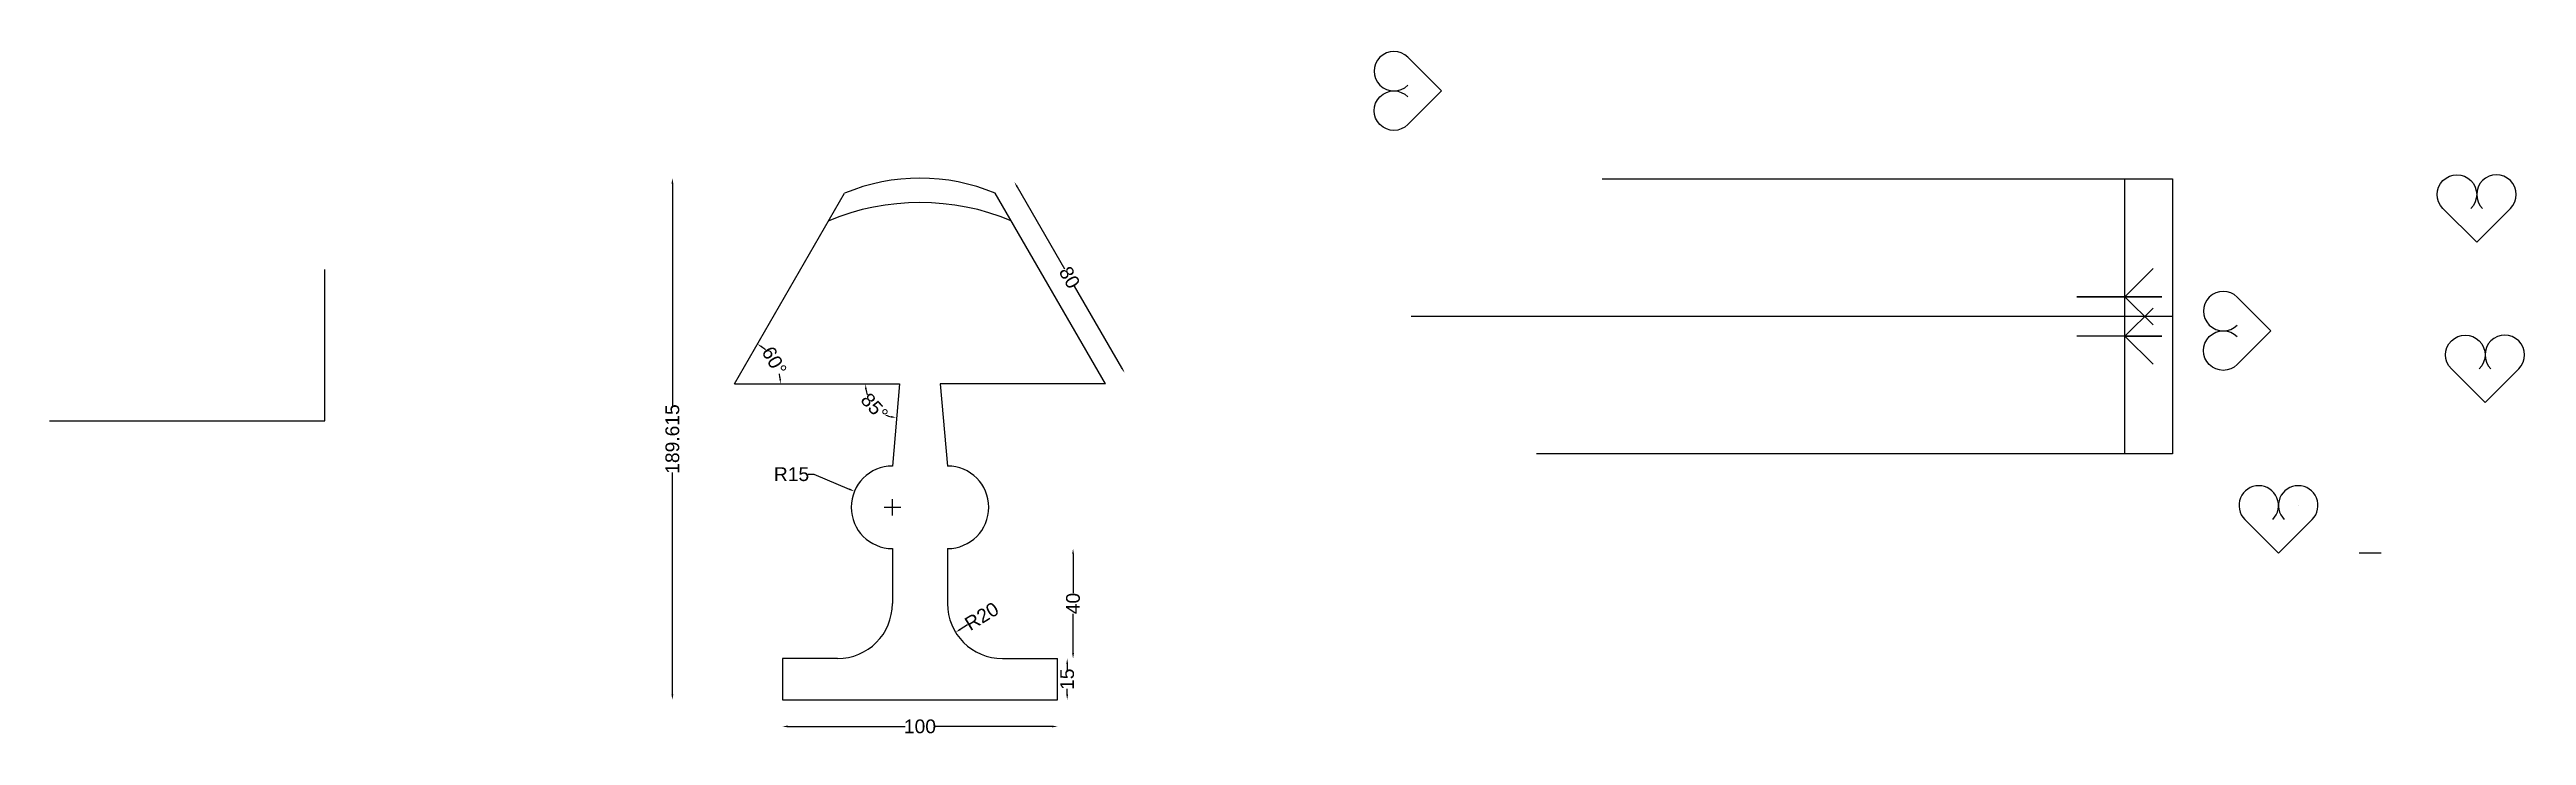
# Model space of a CAD drawing. Header units: inches. Extents: x 19 to 919, y -110 to 139.
import ezdxf

# ---------------------------------------------------------------- set-up
doc = ezdxf.new("R2010")
doc.units = ezdxf.units.IN
doc.header["$MEASUREMENT"] = 0
doc.styles.get("Standard").update_dxf_attribs({"font": 'arial.ttf'})
doc.dimstyles.get("Standard").update_dxf_attribs({"dimtxt": 5, "dimasz": 2, "dimexe": 0.18, "dimexo": 0.0625, "dimgap": 0.09, "dimtad": 0, "dimtoh": 1, "dimdec": 3, "dimdsep": 46, "dimtxsty": 'Standard', "dimcen": 3, "dimse1": 1, "dimse2": 1, "dimadec": 0, "dimazin": 0, "dimtfac": 1, "dimtdec": 3, "dimtofl": 0, "dimtmove": 0, "dimatfit": 3, "dimfxl": 1, "dimtolj": 1, "dimtzin": 0, "dimarcsym": 0})

# ---------------------------------------------------------------- blocks, each defined once
blk = doc.blocks.new('*D1')
at = {"color": 0, "lineweight": -2, "transparency": 16777216}
for p, q in [((294.76, -15.49), (296.76, -15.49)), ((296.76, -15.49), (309.67, -20.91)), ((325.34, -30.5), (325.34, -24.5)), ((322.34, -27.5), (328.34, -27.5))]:
    blk.add_line(p, q, dxfattribs=at)
at = {"color": 0, "transparency": 16777216}
blk.add_solid([(309.8, -20.61), (309.54, -21.22), (311.52, -21.69)], dxfattribs=at)
at = {"layer": 'Defpoints', "color": 0, "transparency": 16777216}
for p in [(311.52, -21.69), (325.34, -27.5)]:
    blk.add_point(p, dxfattribs=at)
at = {"color": 0, "transparency": 16777216, "insert": (288.67, -15.49), "char_height": 5, "attachment_point": 5}
blk.add_mtext('\\A1;R15', dxfattribs=at)
blk = doc.blocks.new('*D2')
at = {"color": 0, "lineweight": -2, "transparency": 16777216}
blk.add_line((352.62, -70.27), (349.98, -71.88), dxfattribs=at)
at = {"color": 0, "transparency": 16777216}
blk.add_solid([(349.81, -71.6), (350.16, -72.17), (348.28, -72.93)], dxfattribs=at)
at = {"layer": 'Defpoints', "color": 0, "transparency": 16777216}
for p in [(365.34, -62.5), (348.28, -72.93)]:
    blk.add_point(p, dxfattribs=at)
at = {"color": 0, "transparency": 16777216, "insert": (357.79, -67.12), "char_height": 5, "attachment_point": 5, "rotation": 31.42106}
blk.add_mtext('\\A1;R20', dxfattribs=at)
blk = doc.blocks.new('*D3')
at = {"color": 0, "lineweight": -2, "transparency": 16777216}
for start, end in [(189.24479, 198.74826), (246.25174, 255.75521)]:
    blk.add_arc((327.96, 17.39), 12.41, start, end, dxfattribs=at)
at = {"color": 0, "transparency": 16777216}
for points in [[(315.38, 15.37), (316.04, 15.42), (315.55, 17.39)], [(324.96, 5.69), (324.85, 5.03), (326.88, 5.02)]]:
    blk.add_solid(points, dxfattribs=at)
at = {"layer": 'Defpoints', "color": 0, "transparency": 16777216}
for p in [(267.96, 17.39), (317.04, 11.5), (327.96, 17.39), (327.96, 17.39), (325.34, -12.5)]:
    blk.add_point(p, dxfattribs=at)
at = {"color": 0, "transparency": 16777216, "insert": (318.81, 9), "char_height": 5, "attachment_point": 5, "rotation": 312.5}
blk.add_mtext('\\A1;85°', dxfattribs=at)
blk = doc.blocks.new('*D4')
at = {"color": 0, "lineweight": -2, "transparency": 16777216}
for start, end in [(47.4557, 53.1323), (6.8677, 12.5443)]:
    blk.add_arc((267.96, 17.39), 16.7, start, end, dxfattribs=at)
at = {"color": 0, "transparency": 16777216}
for points in [[(277.79, 30.46), (278.16, 31.02), (276.31, 31.84)], [(284.87, 19.4), (284.2, 19.36), (284.65, 17.39)]]:
    blk.add_solid(points, dxfattribs=at)
at = {"layer": 'Defpoints', "color": 0, "transparency": 16777216}
for p in [(307.96, 86.67), (283.65, 23.1), (267.96, 17.39), (267.96, 17.39), (327.96, 17.39)]:
    blk.add_point(p, dxfattribs=at)
at = {"color": 0, "transparency": 16777216, "insert": (282.42, 25.73), "char_height": 5, "attachment_point": 5, "rotation": 300}
blk.add_mtext('\\A1;60°', dxfattribs=at)
blk = doc.blocks.new('*D6')
at = {"color": 0, "lineweight": -2, "transparency": 16777216}
for p, q in [((370.69, 88.95), (387.85, 59.22)), ((408.69, 23.13), (391.52, 52.87))]:
    blk.add_line(p, q, dxfattribs=at)
at = {"color": 0, "transparency": 16777216}
for points in [[(370.97, 89.12), (370.4, 88.79), (369.69, 90.68)], [(408.97, 23.3), (408.4, 22.97), (409.69, 21.4)]]:
    blk.add_solid(points, dxfattribs=at)
at = {"layer": 'Defpoints', "color": 0, "transparency": 16777216}
for p in [(362.73, 86.67), (409.69, 21.4), (402.73, 17.39)]:
    blk.add_point(p, dxfattribs=at)
at = {"color": 0, "transparency": 16777216, "insert": (389.69, 56.04), "char_height": 5, "attachment_point": 5, "rotation": 300}
blk.add_mtext('\\A1;80', dxfattribs=at)
blk = doc.blocks.new('*D7')
at = {"color": 0, "lineweight": -2, "transparency": 16777216}
for p, q in [((287.34, -107.16), (329.97, -107.16)), ((383.34, -107.16), (340.71, -107.16))]:
    blk.add_line(p, q, dxfattribs=at)
at = {"color": 0, "transparency": 16777216}
for points in [[(287.34, -106.83), (287.34, -107.49), (285.34, -107.16)], [(383.34, -106.83), (383.34, -107.49), (385.34, -107.16)]]:
    blk.add_solid(points, dxfattribs=at)
at = {"layer": 'Defpoints', "color": 0, "transparency": 16777216}
for p in [(285.34, -97.5), (385.34, -97.5), (385.34, -107.16)]:
    blk.add_point(p, dxfattribs=at)
at = {"color": 0, "transparency": 16777216, "insert": (335.34, -107.16), "char_height": 5, "attachment_point": 5}
blk.add_mtext('\\A1;100', dxfattribs=at)
blk = doc.blocks.new('*D8')
at = {"color": 0, "lineweight": -2, "transparency": 16777216}
for p, q in [((390.97, -44.5), (390.97, -58.74)), ((390.97, -80.5), (390.97, -66.26))]:
    blk.add_line(p, q, dxfattribs=at)
at = {"color": 0, "transparency": 16777216}
for points in [[(390.64, -44.5), (391.31, -44.5), (390.97, -42.5)], [(390.64, -80.5), (391.31, -80.5), (390.97, -82.5)]]:
    blk.add_solid(points, dxfattribs=at)
at = {"layer": 'Defpoints', "color": 0, "transparency": 16777216}
for p in [(345.34, -42.5), (385.34, -82.5), (390.97, -82.5)]:
    blk.add_point(p, dxfattribs=at)
at = {"color": 0, "transparency": 16777216, "insert": (390.97, -62.5), "char_height": 5, "attachment_point": 5, "rotation": 90}
blk.add_mtext('\\A1;40', dxfattribs=at)
blk = doc.blocks.new('*D9')
at = {"color": 0, "lineweight": -2, "transparency": 16777216}
for p, q in [((388.84, -84.5), (388.84, -86.55)), ((388.84, -95.5), (388.84, -93.45))]:
    blk.add_line(p, q, dxfattribs=at)
at = {"color": 0, "transparency": 16777216}
for points in [[(388.51, -84.5), (389.18, -84.5), (388.84, -82.5)], [(388.51, -95.5), (389.18, -95.5), (388.84, -97.5)]]:
    blk.add_solid(points, dxfattribs=at)
at = {"layer": 'Defpoints', "color": 0, "transparency": 16777216}
for p in [(385.34, -82.5), (385.34, -97.5), (388.84, -97.5)]:
    blk.add_point(p, dxfattribs=at)
at = {"color": 0, "transparency": 16777216, "insert": (388.84, -90), "char_height": 5, "attachment_point": 5, "rotation": 90}
blk.add_mtext('\\A1;15', dxfattribs=at)
blk = doc.blocks.new('*D14')
at = {"color": 0, "lineweight": -2, "transparency": 16777216}
for p, q in [((245.39, 90.12), (245.39, 9.5)), ((245.39, -95.5), (245.39, -14.89))]:
    blk.add_line(p, q, dxfattribs=at)
at = {"color": 0, "transparency": 16777216}
for points in [[(245.05, 90.12), (245.72, 90.12), (245.39, 92.12)], [(245.05, -95.5), (245.72, -95.5), (245.39, -97.5)]]:
    blk.add_solid(points, dxfattribs=at)
at = {"layer": 'Defpoints', "color": 0, "transparency": 16777216}
for p in [(313.7, 92.12), (245.39, -97.5), (313.7, -97.5)]:
    blk.add_point(p, dxfattribs=at)
at = {"color": 0, "transparency": 16777216, "insert": (245.39, -2.69), "char_height": 5, "attachment_point": 5, "rotation": 90}
blk.add_mtext('\\A1;189.615', dxfattribs=at)

msp = doc.modelspace()

# ---------------------------------------------------------------- linework, layer by layer
for p, q in [((512.629, 136.0808), (524.8555, 123.8323)), ((524.8555, 123.8323), (512.629, 111.5838)), ((583.2029, 91.8671), (790.4664, 91.8671)), ((773.1664, -8.1329), (773.1664, 91.8671)), ((790.4664, 91.8671), (790.4664, -8.1329)), ((267.9592, 17.386), (307.9592, 86.668)), ((402.7299, 17.386), (362.7299, 86.668)), ((901.004, 68.8919), (888.7555, 81.1184)), ((913.2525, 81.1184), (901.004, 68.8919)), ((119.0625, 18.9771), (119.0625, 58.9771)), ((773.1664, 49.0421), (783.395, 59.2707)), ((786.5764, 49.0421), (755.7218, 49.0421)), ((755.7218, 49.0421), (773.1664, 49.0421)), ((773.1664, 41.8671), (773.1664, 49.0421)), ((773.1664, 41.8671), (773.1664, 49.0421)), ((773.1664, 49.0421), (786.5764, 49.0421)), ((773.1664, 49.0421), (783.3962, 38.8123)), ((783.3962, 38.8123), (773.1664, 49.0421)), ((813.9995, 48.8726), (826.226, 36.6241)), ((790.4664, 41.8671), (513.8182, 41.8671)), ((773.1664, 34.6921), (783.3962, 44.9218)), ((783.3962, 44.9218), (773.1664, 34.6921)), ((826.226, 36.6241), (813.9995, 24.3757)), ((786.5764, 34.6921), (755.7218, 34.6921)), ((773.1664, 34.6921), (786.5764, 34.6921)), ((773.1664, 34.6921), (783.395, 24.4635)), ((119.0625, 3.9771), (119.0625, 18.9771)), ((904.0398, 10.6095), (891.7913, 22.836)), ((916.2883, 22.836), (904.0398, 10.6095)), ((267.9592, 17.386), (327.9592, 17.386)), ((327.9592, 17.386), (325.3445, -12.4999)), ((402.7299, 17.386), (342.7299, 17.386)), ((342.7299, 17.386), (345.3445, -12.4999)), ((19.0625, 3.9771), (119.0625, 3.9771)), ((790.4664, -8.1329), (559.3612, -8.1329)), ((790.4664, -8.1329), (773.1664, -8.1329)), ((836.1596, -26.8337), (836.1596, -26.8337)), ((816.7361, -31.9071), (828.9846, -44.1337)), ((828.9846, -44.1337), (841.2331, -31.9071)), ((325.3445, -42.4999), (325.3445, -62.4999)), ((345.3445, -42.4999), (345.3445, -62.4999)), ((866.2914, -44.1337), (858.2535, -44.1337)), ((285.3445, -82.4999), (285.3445, -97.4999)), ((305.3445, -82.4999), (285.3445, -82.4999)), ((365.3445, -82.4999), (385.3445, -82.4999)), ((385.3445, -97.4999), (385.3445, -82.4999)), ((285.3445, -97.4999), (385.3445, -97.4999))]:
    msp.add_line(p, q)
for centre, radius, start, end in [((335.3445, 20.554), 71.5613, 67.5, 112.5), ((335.3445, -3.3845), 86.6482, 67.5, 112.5), ((325.3445, -27.4999), 15, 90, 270), ((345.3445, -27.4999), 15, 270, 90), ((821.8096, -26.8337), 7.175, 315, 225), ((836.1596, -26.8337), 7.175, 315, 225), ((305.3445, -62.4999), 20, 270, 0), ((365.3445, -62.4999), 20, 180, 270)]:
    msp.add_arc(centre, radius, start, end)
for centre, major_axis in [((507.5555, 131.0073), (-7.175, 0)), ((908.179, 86.1919), (0, 7.175)), ((808.926, 43.7991), (-7.175, 0)), ((911.2148, 27.9095), (0, 7.175))]:
    msp.add_ellipse(centre, major_axis=major_axis, ratio=1, start_param=3.92699082, end_param=8.6393798)
at = {"extrusion": (0, 0, -1)}
for centre, major_axis in [((507.5555, 116.6573), (-7.175, 0)), ((893.829, 86.1919), (0, 7.175)), ((808.926, 29.4491), (-7.175, 0)), ((896.8648, 27.9095), (0, 7.175))]:
    msp.add_ellipse(centre, major_axis=major_axis, ratio=1, start_param=3.92699082, end_param=8.6393798, dxfattribs=at)

# ---------------------------------------------------------------- dimensions: what is measured, and where the dimension line sits
for base, p1, p2, picture, middle in [((245.3883, -97.4999), (313.7025, 92.1153), (313.7025, -97.4999), '*D14', (245.3883, -2.6923)), ((390.9737, -82.4999), (345.3445, -42.4999), (385.3445, -82.4999), '*D8', (390.9737, -62.4999)), ((388.8439, -97.4999), (385.3445, -82.4999), (385.3445, -97.4999), '*D9', (388.8439, -89.9999))]:
    dim = msp.add_linear_dim(base=base, p1=p1, p2=p2, angle=90, dimstyle='Standard')
    dim.commit()
    dim.dimension.update_dxf_attribs({"geometry": picture, "text_midpoint": middle})
dim = msp.add_aligned_dim(p1=(362.7299, 86.668), p2=(402.7299, 17.386), distance=8.0315, dimstyle='Standard')
dim.commit()
dim.dimension.update_dxf_attribs({"geometry": '*D6', "text_midpoint": (389.6854, 56.0427)})
for base, line1, line2, picture, middle in [((283.6479, 23.0962), ((267.9592, 17.386), (327.9592, 17.386)), ((267.9592, 17.386), (307.9592, 86.668)), '*D4', (282.418, 25.7337)), ((317.0371, 11.4968), ((327.9592, 17.386), (325.3445, -12.4999)), ((267.9592, 17.386), (327.9592, 17.386)), '*D3', (318.8106, 9.0028))]:
    dim = msp.add_angular_dim_2l(base=base, line1=line1, line2=line2, dimstyle='Standard')
    dim.commit()
    dim.dimension.update_dxf_attribs({"geometry": picture, "text_midpoint": middle})
for center, mpoint, picture, middle in [((325.3445, -27.4999), (311.5156, -21.6896), '*D1', (288.674, -15.4885)), ((365.3445, -62.4999), (348.2774, -72.9264), '*D2', (357.7871, -67.1168))]:
    dim = msp.add_radius_dim(center=center, mpoint=mpoint, dimstyle='Standard')
    dim.commit()
    dim.dimension.update_dxf_attribs({"geometry": picture, "text_midpoint": middle, "dimtype": 164})
dim = msp.add_linear_dim(base=(385.3445, -107.1608), p1=(285.3445, -97.4999), p2=(385.3445, -97.4999), dimstyle='Standard')
dim.commit()
dim.dimension.update_dxf_attribs({"geometry": '*D7', "text_midpoint": (335.3445, -107.1608)})

doc.saveas('drawing.dxf')
